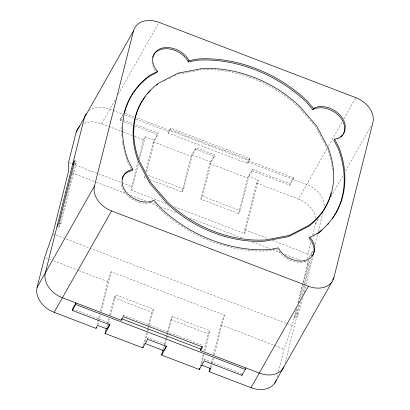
<?xml version="1.0" encoding="UTF-8"?>
<svg xmlns="http://www.w3.org/2000/svg" width="410" height="410" viewBox="0 0 410 410"><rect width="100%" height="100%" fill="white"/><g stroke="black" fill="none" stroke-linecap="round" stroke-linejoin="round"><path stroke-width="0.31" stroke-dasharray="2.05 1.54" d="M166.209 203.585L131.682 190.368L131.707 186.545L137.898 161.929M174.547 206.773L244.796 233.659L244.821 229.836L256.588 183.06L258.274 180.077L248.849 176.469L240.255 210.622L238.569 213.605L200.864 199.178L209.828 163.539L214.712 154.913L195.857 147.697L190.978 156.323L182.009 191.962L150.198 179.785M302.944 282.941L307.915 263.184L307.941 259.515M307.946 258.9L307.977 254.005L311.057 241.762M57.953 226.848L58.891 227.207L74.584 164.84M58.891 227.207L60.921 223.629L76.608 161.258L75.194 160.72M121.842 120.996L120.074 120.32L120.448 118.838L123.518 113.411M123.825 112.873L123.451 114.354L109.865 109.157A23.006 17.015 29.5 0 0 89.318 110.485M96.96 324.669L98.2 319.744M98.354 319.129L99.44 314.818M100.368 311.128L107.799 281.583L111.197 271.794L224.311 315.085L214.24 355.116M138.98 157.619L143.474 139.769L145.16 136.786L154.585 140.394L157.778 134.752L158.152 133.265L135.177 124.471M97.877 324.761L100.353 314.906M101.126 311.831L111.197 271.794M131.682 190.368L138.344 163.887M139.426 159.577L145.16 136.786M106.631 327.308L107.251 324.848M107.405 324.238L108.947 318.093M109.721 315.018L114.052 297.814L115.738 294.831L153.442 309.263L148.758 327.892M146.073 178.207L144.305 177.53L144.771 175.69M145.852 171.39L153.273 141.896L158.152 133.265M107.927 325.878L108.394 324.018M108.553 323.398L109.644 319.052M110.582 315.326L115.738 294.831M146.621 172.067L154.585 140.394M168.32 133.158L168.695 131.672L170.719 128.094L249.9 158.393L249.526 159.879L247.502 163.462L168.32 133.158L170.345 129.575L170.719 128.094M123.405 316.187L123.656 315.198L202.832 345.502M143.408 345.425L146.964 331.29M147.118 330.68L148.353 325.76M148.507 325.145L151.756 312.246L153.442 309.263M145.319 341.55L147.82 331.618M147.974 330.993L148.599 328.512M182.009 191.962L183.7 188.979L192.29 154.826L195.483 149.184L195.857 147.697M147.672 339.255L148.046 337.773L166.896 344.984M163.031 349.566L164.113 345.266M164.272 344.651L167.208 332.976M167.362 332.361L170.606 319.457L172.292 316.474L209.997 330.906L205 350.776M164.641 346.906L166.67 338.829M166.829 338.209L167.454 335.728M167.608 335.103L172.292 316.474M200.864 199.178L202.55 196.195L211.145 162.042L214.338 156.394L214.712 154.913M247.502 163.462L247.876 161.976L249.9 158.393M200.121 366.458L203.211 354.168M203.985 351.093L208.311 333.889L209.997 330.906M238.569 213.605L247.532 177.971L252.416 169.34L290.121 183.772L293.493 177.807L136.371 117.67M201.72 363.819L204.062 354.501M204.354 360.405L204.6 359.416L241.715 373.623M248.849 176.469L252.042 170.826L252.416 169.34M210.227 367.345L212.708 357.494M213.482 354.419L220.913 324.874L224.311 315.085M210.991 368.052L212.072 363.742M212.226 363.127L213.466 358.196M244.796 233.659L258.274 180.077M252.042 170.826L289.747 185.258L290.121 183.772M293.493 177.807L293.119 179.293L289.747 185.258M276.981 377.215L277.755 374.151M278.369 371.701L284.068 349.043L292.228 325.55L296.42 308.879M312.748 235.022L315.521 224.003A23.006 17.015 29.5 0 0 315.925 221.159M297.973 302.703L302.79 283.561M302.498 298.48L298.459 314.537L296.435 318.119L294.549 317.396L296.722 308.75M298.121 303.195L308.838 260.586M309.617 257.495L310.237 255.025L312.261 251.448L313.204 251.807M294.549 317.396L296.573 313.814L298.905 304.553M300.612 297.762L310.242 259.474M311.175 255.768L312.261 251.448M285.242 362.604L300.474 302.062M302.18 295.272L304.512 286.006M304.666 285.391L311.503 258.218M312.902 252.657L313.209 251.422M315.075 244.011L317.56 234.125M318.186 231.65L323.003 212.498M304.051 292.309L305.916 284.899M306.07 284.279L313.214 255.876M74.871 164.328L76.608 161.258M84.168 123.333A23.006 17.015 29.5 0 1 101.608 123.748L115.845 98.579M118.367 94.126L158.675 22.883M120.074 120.32L123.143 114.897M144.305 177.53L145.714 175.044M123.077 316.218L123.656 315.198M147.462 338.798L148.046 337.773M204.021 360.441L204.6 359.416M315.751 218.181A23.006 17.015 29.5 0 0 298.449 199.081L327.175 148.312M328.436 146.083L341.976 122.149M343.867 118.813L355.516 98.215M315.521 224.003L318.58 218.597M331.024 196.605L343.303 174.901M345.507 171.006L371.014 125.921M164.031 81.211L165.722 80.345M169.079 78.628L170.75 77.772M174.091 76.06L175.762 75.209M151.29 202.32L153.176 201.356L159.756 209.018A117.86 87.171 29.5 0 0 268.837 250.766L277.78 249.044L278.892 251.156A20.372 15.067 29.5 0 0 291.131 260.606L296.133 261.964A20.372 15.067 29.5 0 0 305.553 261.36M312.927 236.514L316.674 234.597M178.632 74.123L200.823 69.849A105.923 78.346 29.5 0 1 298.854 107.369L316.069 127.413L327.626 149.363A105.923 78.346 29.5 0 1 332.274 167.449M170.345 129.575L249.526 159.879M125.614 113.555L133.978 116.758M125.234 115.041L133.573 118.229M135.951 119.141L168.695 131.672M247.876 161.976L306.706 184.49A23.006 17.015 29.5 0 1 324.09 207.726M120.448 118.838L122.216 119.515M122.805 119.74L132.82 123.574M124.199 121.898L132.445 125.055M134.803 125.957L157.778 134.752M195.483 149.184L214.338 156.394M192.29 154.826L211.145 162.042M153.273 141.896L190.978 156.323M209.828 163.539L247.532 177.971M101.608 123.748L123.138 131.989M123.738 132.22L132.107 135.423M134.5 136.335L143.474 139.769M256.588 183.06L298.449 199.081M148.353 175.449L183.7 188.979M202.55 196.195L240.255 210.622M69.146 162.606L71.53 163.518M75.102 164.887L131.707 186.545M244.821 229.836L268.058 238.728M272.225 240.327L307.977 254.005M310.237 255.025L311.651 255.568M72.073 172.923L95.955 182.066M96.555 182.291L125.808 193.489M130.585 195.319L146.708 201.484M149.096 202.402L156.856 205.369M160.438 206.742L176.561 212.913M189.697 217.941L242.838 238.277M252.391 241.931L269.703 248.557M272.691 249.7L280.45 252.673M285.227 254.497L300.75 260.442M303.738 261.585L307.915 263.184M59.035 222.907L60.921 223.629M296.573 313.814L298.459 314.537M52.803 233.92L286.257 323.264M286.856 323.495L292.228 325.55M45.833 257.87L49.41 259.238M50.005 259.468L51.199 259.925M53.582 260.837L78.602 270.41M79.202 270.641L107.799 281.583M220.913 324.874L273.941 345.169M274.536 345.394L284.068 349.043M114.052 297.814L151.756 312.246M170.606 319.457L208.311 333.889M72.637 308.909L110.341 323.341M131.277 169.002L127.746 162.288A117.86 87.171 29.5 0 1 122.774 143.541M155.195 70.607A20.372 15.067 29.5 0 1 151.992 62.084M122.682 142.921A117.86 87.171 29.5 0 1 122.288 139.836M121.97 136.12A117.86 87.171 29.5 0 1 121.96 126.567M339.408 138.252A20.372 15.067 29.5 0 1 336.118 139.851M332.356 168.069A105.923 78.346 29.5 0 1 332.628 170.519M150.767 202.489A20.372 15.067 29.5 0 1 136.868 201.566L132.112 199.193A20.372 15.067 29.5 0 1 121.427 183.593"/><path stroke-width="0.61" d="M109.757 324.366L107.148 328.984L97.718 325.376L96.032 328.359L54.166 312.338A23.006 17.015 29.5 0 1 37.095 287.42L44.644 257.413L52.803 233.92L68.49 171.554L68.552 162.375L76.096 132.368A23.006 17.015 29.5 0 1 79.335 126.572M37.095 287.42L94.479 185.996L133.481 30.95A23.006 17.015 29.5 0 1 158.988 22.33L355.834 97.662A23.006 17.015 29.5 0 1 372.905 122.58L333.904 277.632L332.643 279.856M72.262 310.396L72.637 308.909L76.009 302.944L75.635 304.43L72.262 310.396L109.967 324.828L105.083 333.453L142.788 347.885L147.672 339.255L166.522 346.47L161.642 355.096L199.347 369.528L204.226 360.902L241.931 375.329L245.308 369.364L245.682 367.883M96.032 328.359L96.34 327.129M105.083 333.453L106.323 328.538M107.148 328.984L107.456 327.744M86.172 113.713A23.006 17.015 29.5 0 0 84.352 117.778L45.351 272.829A23.006 17.015 29.5 0 0 62.422 297.747L121.257 320.261L121.626 318.775L200.808 349.079L202.253 346.522M142.788 347.885L143.1 346.655M161.642 355.096L162.878 350.181M283.91 366.868A23.006 17.015 29.5 0 1 259.269 373.079L200.434 350.565L200.808 349.079M199.347 369.528L199.655 368.298M276.145 380.275A23.006 17.015 29.5 0 1 251.012 387.67L209.146 371.65L210.074 367.96M241.931 375.329L242.182 374.34M152.674 57.195L153.924 54.397A20.372 15.067 29.5 0 1 169.899 49L174.901 50.358A20.372 15.067 29.5 0 1 187.139 59.809L188.251 61.92L197.195 60.198A117.86 87.171 29.5 0 1 306.275 101.946L312.856 109.608L314.742 108.645A20.372 15.067 29.5 0 1 329.163 109.398L333.919 111.771A20.372 15.067 29.5 0 1 344.605 127.372L344.282 131.461A20.372 15.067 29.5 0 1 343.257 134.101M312.358 256.009L313.717 252.97A20.372 15.067 29.5 0 0 310.836 240.357L309.181 238.43L309.857 237.236L317.35 233.403A117.86 87.171 29.5 0 0 338.962 147.482L334.545 139.087L336.794 138.657A20.372 15.067 29.5 0 0 344.959 130.267L345.281 126.177A20.372 15.067 29.5 0 0 334.591 110.577L329.84 108.204A20.372 15.067 29.5 0 0 315.413 107.451L313.532 108.414L312.856 109.608M76.096 132.368L133.481 30.95M57.01 226.489L59.035 222.907L74.722 160.541L72.698 164.118L74.113 164.661M188.251 61.92L188.928 60.726L187.816 58.62A20.372 15.067 29.5 0 0 175.577 49.164L170.57 47.806A20.372 15.067 29.5 0 0 154.601 53.203L152.991 56.8A20.372 15.067 29.5 0 0 155.872 69.413L157.527 71.34L156.851 72.534L149.358 76.368A117.86 87.171 29.5 0 0 124.261 112.504M157.527 71.34L150.029 75.179A117.86 87.171 29.5 0 0 128.417 161.094L132.835 169.489L132.163 170.683L129.914 171.113A20.372 15.067 29.5 0 0 121.903 178.955M54.166 312.338L111.551 210.919A23.006 17.015 29.5 0 1 94.479 185.996M121.257 320.261L123.282 316.684L202.463 346.983L200.434 350.565M166.316 346.014L163.703 350.632L144.853 343.416M334.545 139.087L333.868 140.281L338.286 148.676A117.86 87.171 29.5 0 1 332.085 219.048M209.146 371.65L210.832 368.667L201.407 365.059M251.012 387.67L308.392 286.252A23.006 17.015 29.5 0 0 333.904 277.632M274.705 383.114L332.085 281.69M188.928 60.726L197.866 59.009A117.86 87.171 29.5 0 1 306.946 100.752L313.532 108.414M132.835 169.489L130.59 169.924A20.372 15.067 29.5 0 0 122.426 178.309L122.098 182.399A20.372 15.067 29.5 0 0 132.789 197.999L137.54 200.372A20.372 15.067 29.5 0 0 151.966 201.125L153.852 200.162L160.433 207.824A117.86 87.171 29.5 0 0 269.513 249.572L278.457 247.85L279.569 249.962A20.372 15.067 29.5 0 0 291.802 259.412L296.809 260.775A20.372 15.067 29.5 0 0 312.784 255.374L314.393 251.776A20.372 15.067 29.5 0 0 311.513 239.163L309.857 237.236M111.551 210.919L308.392 286.252M75.635 304.43L245.308 369.364M328.676 223.45A117.86 87.171 29.5 0 1 327.862 224.398M321.624 230.63A117.86 87.171 29.5 0 1 317.694 233.838M342.673 135.059A20.372 15.067 29.5 0 1 340.792 137.191M331.049 193.002A105.923 78.346 29.5 0 1 308.202 226.581L288.599 236.611L265.208 241.116A105.923 78.346 29.5 0 1 167.177 203.596L149.963 183.557L138.406 161.601A105.923 78.346 29.5 0 1 145.16 96.745M147.528 93.829A105.923 78.346 29.5 0 1 150.547 90.595M156.804 85.147A105.923 78.346 29.5 0 1 157.829 84.383M178.104 73.159L158.506 83.189A105.923 78.346 29.5 0 0 139.082 160.407L150.634 182.363L167.854 202.402A105.923 78.346 29.5 0 0 265.885 239.922L289.276 235.422L308.879 225.387A105.923 78.346 29.5 0 0 328.302 148.174L316.745 126.218L299.531 106.175A105.923 78.346 29.5 0 0 201.494 68.66L178.104 73.159"/></g></svg>
